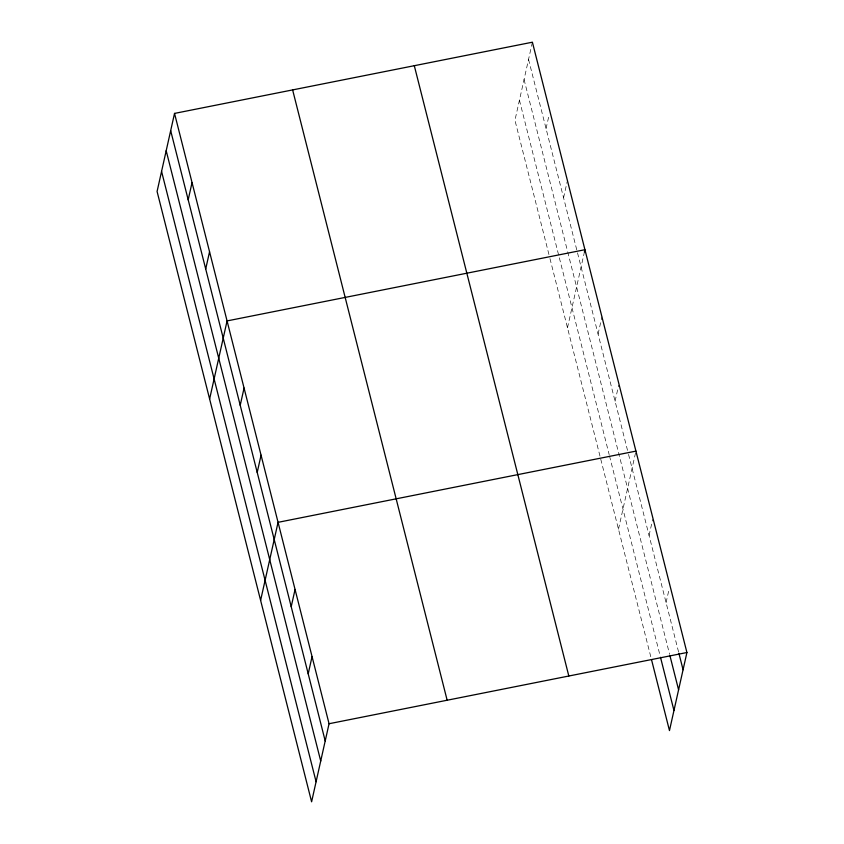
<?xml version="1.0" encoding="UTF-8"?>
<svg xmlns="http://www.w3.org/2000/svg" width="844" height="844" viewBox="0 0 844 844"><rect width="100%" height="100%" fill="white"/><g stroke="black" fill="none" stroke-linecap="round" stroke-linejoin="round"><path stroke-width="0.63" stroke-dasharray="4.22 3.17" d="M532.395 42.2L514.946 120.27L549.022 254.835M546.057 128.594L548.811 116.293M563.57 197.77L567.147 181.766M567.484 327.778L584.386 252.166M598.079 334.076L601.93 316.848M615.086 401.206L618.652 385.212M618.483 529.177L635.659 452.342M649.078 535.476L652.655 519.482M666.074 602.616L668.828 590.315M528.544 59.428L628.231 453.144M628.548 454.41L678.587 652.022M524.061 79.505L567.358 250.541M567.685 251.797L669.609 654.364M519.429 100.193L609.178 454.642M609.495 455.908L660.177 656.041M549.971 258.602L650.872 657.117"/><path stroke-width="1.27" d="M174.529 113.412L157.079 191.482L311.605 801.8L329.054 723.73L174.529 113.412L532.395 42.2L686.921 652.517L669.471 730.587L651.515 659.649M188.191 199.806L192.042 182.578M205.704 268.983L209.555 251.755M209.618 398.99L227.068 320.92L584.934 249.708L584.386 252.166M240.213 405.289L244.064 388.061M257.209 472.418L261.06 455.19M260.606 600.39L278.056 522.331L635.933 451.118M291.212 606.688L295.062 589.46M308.208 673.828L312.058 656.6M329.054 723.73L686.921 652.517M678.903 653.288L683.07 669.746M669.925 655.63L678.587 689.822M660.493 657.307L673.966 710.511M414.298 65.695L568.824 676.023M292.625 89.907L447.151 700.235M170.678 130.641L325.204 740.958M166.184 150.717L320.72 761.035M161.563 171.406L316.089 781.723"/></g></svg>
